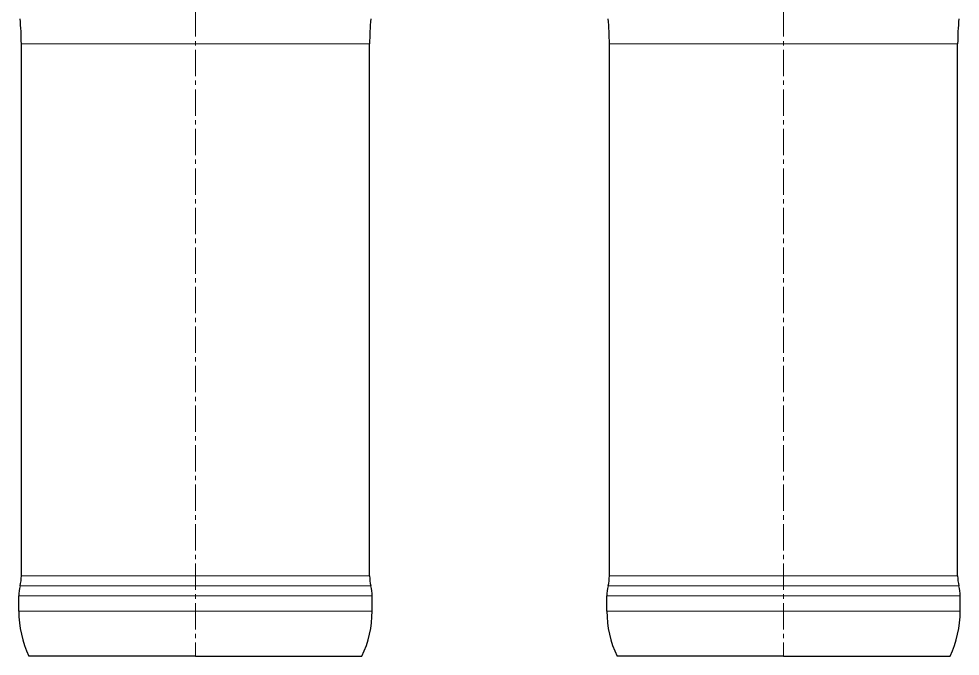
# Model space of a CAD drawing. Extents: x -235 to 974, y -300 to 522.
# Drawn here: x 786.1 to 973.7, y 6.2 to 133.2 of the extents above; entities that cross this region are included whole.
import ezdxf

# ---------------------------------------------------------------- set-up
doc = ezdxf.new("R2010")
doc.units = 0
doc.header["$LTSCALE"] = 7
doc.header["$MEASUREMENT"] = 0
doc.linetypes.add('CENTER2', pattern=[1.125, 0.75, -0.125, 0.125, -0.125])
for name, color, linetype, lineweight in [('1', 1, 'CENTER2', 15), ('3', 3, 'CONTINUOUS', 30), ('8', 251, 'CONTINUOUS', 15)]:
    doc.layers.add(name, color=color, linetype=linetype, lineweight=lineweight)

msp = doc.modelspace()

# ---------------------------------------------------------------- linework, layer by layer
at = {"layer": '1'}
for p, q in [((821.3041, 229.3695), (821.3041, 6.1695)), ((938.4853, 229.3695), (938.4853, 6.1695))]:
    msp.add_line(p, q, dxfattribs=at)
at = {"layer": '3'}
for p, q in [((786.6041, 22.1695), (786.6041, 128.1695)), ((856.0041, 22.1695), (856.0041, 128.1695)), ((903.7853, 22.1695), (903.7853, 128.1695)), ((973.1853, 22.1695), (973.1853, 128.1695)), ((786.1041, 15.1695), (786.1041, 18.1695)), ((856.5041, 15.1695), (856.5041, 18.1695)), ((903.2853, 15.1695), (903.2853, 18.1695)), ((973.6853, 15.1695), (973.6853, 18.1695)), ((821.3041, 6.1695), (788.1291, 6.1695)), ((821.3041, 6.1695), (854.4791, 6.1695)), ((938.4853, 6.1695), (905.3103, 6.1695)), ((938.4853, 6.1695), (971.6603, 6.1695))]:
    msp.add_line(p, q, dxfattribs=at)
for centre, radius, start, end in [((736.4791, 128.1695), 50.125, 0, 5.72481), ((906.1291, 128.1695), 50.125, 174.27519, 180), ((853.6603, 128.1695), 50.125, 0, 5.72481), ((1023.3103, 128.1695), 50.125, 174.27519, 180), ((778.4791, 22.1695), 8.125, 345.749967, 0), ((864.1291, 22.1695), 8.125, 180, 194.250033), ((895.6603, 22.1695), 8.125, 345.749967, 0), ((981.3103, 22.1695), 8.125, 180, 194.250033), ((794.2291, 18.1695), 8.125, 165.749967, 180), ((848.3791, 18.1695), 8.125, 0, 14.250033), ((911.4103, 18.1695), 8.125, 165.749967, 180), ((965.5603, 18.1695), 8.125, 0, 14.250033), ((807.1166, 15.1695), 21.0125, 180, 205.360767), ((835.4916, 15.1695), 21.0125, 334.639233, 0), ((924.2978, 15.1695), 21.0125, 180, 205.360767), ((952.6728, 15.1695), 21.0125, 334.639233, 0)]:
    msp.add_arc(centre, radius, start, end, dxfattribs=at)
at = {"layer": '8', "lineweight": 13}
for p, q in [((856.0041, 128.1695), (786.6041, 128.1695)), ((973.1853, 128.1695), (903.7853, 128.1695)), ((856.0041, 22.1695), (786.6041, 22.1695)), ((973.1853, 22.1695), (903.7853, 22.1695)), ((856.2541, 20.1695), (786.3541, 20.1695)), ((973.4353, 20.1695), (903.5353, 20.1695)), ((856.5041, 18.1695), (786.1041, 18.1695)), ((973.6853, 18.1695), (903.2853, 18.1695)), ((856.5041, 15.1695), (786.1041, 15.1695)), ((973.6853, 15.1695), (903.2853, 15.1695))]:
    msp.add_line(p, q, dxfattribs=at)

doc.saveas('drawing.dxf')
